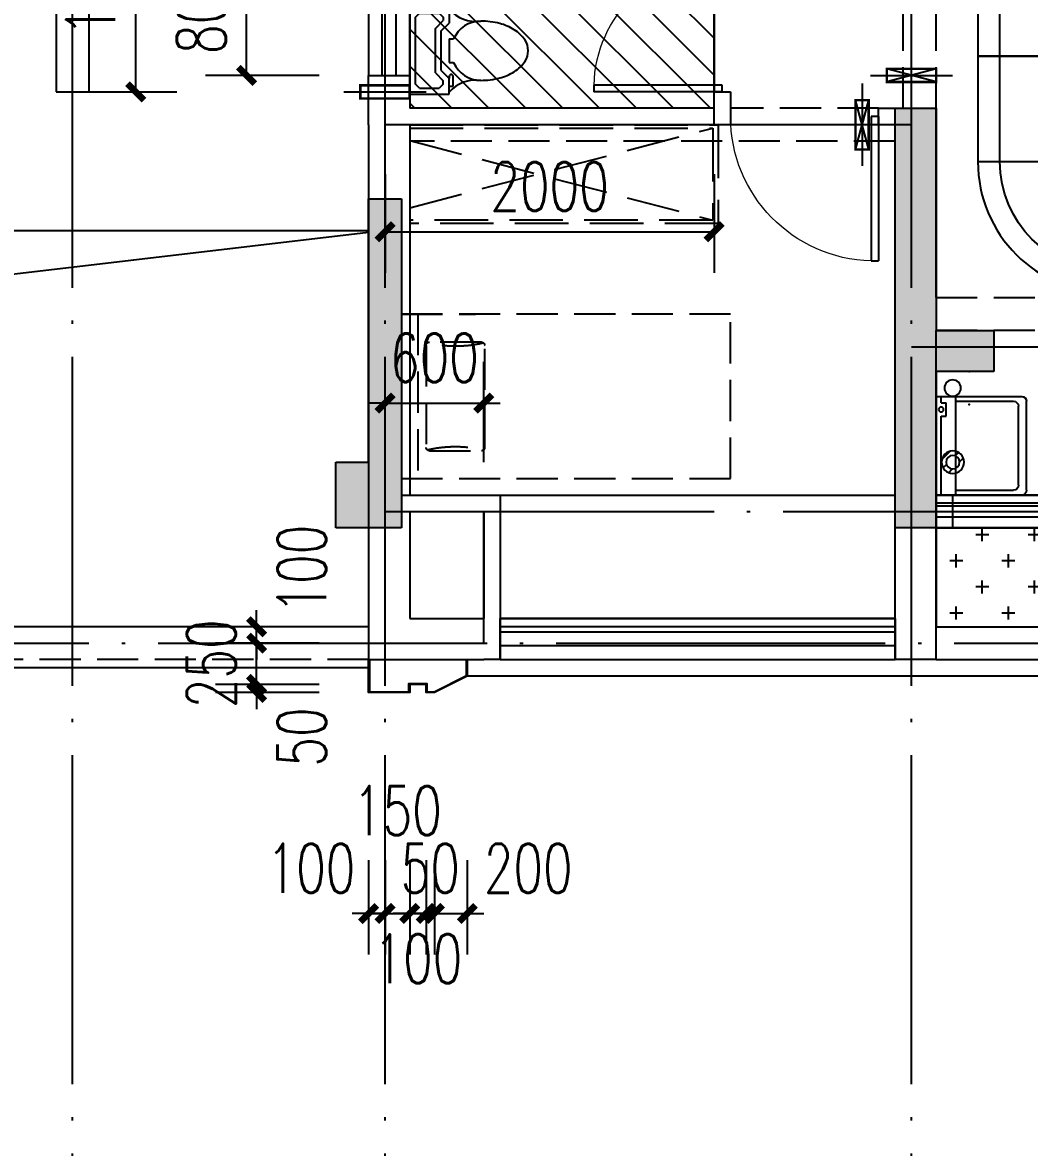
# Model space of a CAD drawing. Extents: x 41972 to 370663, y -1070170 to -109687.
# Drawn here: x 254793 to 260914, y -134851 to -128015 of the extents above; entities that cross this region are included whole.
import ezdxf
from ezdxf.xclip import XClip

# ---------------------------------------------------------------- set-up
doc = ezdxf.new("R2010")
doc.units = 0
doc.header["$LTSCALE"] = 1000
doc.header["$MEASUREMENT"] = 0
doc.header["$XCLIPFRAME"] = 0
for name, pattern in [('110-bz$0$DASH', [0.35, 0.25, -0.1]), ('CG-BZC$0$DASH', [0.35, 0.25, -0.1]), ('DASH', [0.35, 0.25, -0.1]), ('DOTE', [2.4200000000000004, 2, -0.2, 0.02, -0.2])]:
    doc.linetypes.add(name, pattern=pattern)
doc.layers.get('Defpoints').update_dxf_attribs({"color": 250})
for name, color, linetype in [('110-bz$0$A-FURN_家具', 251, 'Continuous'), ('110-bz$0$A-WALL-墙', 4, 'Continuous'), ('110-bz$0$A-WINDOW-门窗', 2, 'Continuous'), ('110-bz$0$A-填充', 8, 'Continuous'), ('110-bz$0$A-栏杆、扶手', 163, 'Continuous'), ('110-bz$0$A-洁具及厨具', 157, 'Continuous'), ('110-bz$0$A-看线（阳台、空调板、线脚、雨棚等）', 11, 'Continuous'), ('A-AXIS_轴号', 3, 'Continuous'), ('A-COLUMN_结构柱', 4, 'Continuous'), ('A-DOTE_轴线', 215, 'DOTE'), ('A-METAL_金属构件', 137, 'Continuous'), ('A-OVER_看线', 253, 'Continuous'), ('A-PUB_DIM_细部尺寸', 64, 'Continuous'), ('A-PUB_HATCH_柱填充', 9, 'Continuous'), ('A-套管', 140, 'Continuous'), ('A-投影线', 5, 'DASH'), ('A-楼板开洞', 1, 'Continuous'), ('CG-BZC$0$A-套管', 140, 'Continuous'), ('fur', 253, 'Continuous'), ('hxt-bzc$0$A-WALL-墙', 4, 'Continuous'), ('SG-BZC$0$A-立管', 6, 'Continuous'), ('SG-BZC$0$建-阳台地漏', 225, 'Continuous'), ('WALL', 9, 'Continuous')]:
    doc.layers.add(name, color=color, linetype=linetype)
doc.styles.add('_TCH_DIM_T3', font='SIMPLEX', dxfattribs={"width": 0.7058823529411765, "bigfont": 'GBCBIG.shx'})
doc.dimstyles.new('_TCH_ARCH&&100', dxfattribs={"dimtxt": 297.5, "dimasz": 100, "dimexe": 250, "dimexo": 300, "dimgap": 126.25, "dimtad": 1, "dimdec": 0, "dimzin": 0, "dimdsep": 46, "dimtxsty": '_TCH_DIM_T3', "dimblk": 'ARCHTICK', "dimcen": 0.09, "dimclrt": 7, "dimazin": 2, "dimtfac": 1, "dimtdec": 0, "dimtix": 1, "dimtmove": 2, "dimatfit": 3, "dimfxl": 100, "dimtolj": 1, "dimtzin": 0, "dimarcsym": 0})

# ---------------------------------------------------------------- blocks, each defined once
blk = doc.blocks.new('110-bz$0$A$C642F243C')
at = {"layer": '110-bz$0$A-FURN_家具', "linetype": '110-bz$0$DASH'}
for p, q in [((0, 599.9999999997672), (1300.000000030734, 599.9999999997672)), ((0, 0), (0, 599.9999999997672)), ((20, 579.9999999997672), (1280.000000030734, 579.9999999997672)), ((20, 20), (20, 579.9999999997672)), ((20, 579.9999999997672), (1280.000000030734, 20)), ((20, 20), (1280.000000030734, 579.9999999997672)), ((1280.000000030734, 579.9999999997672), (1280.000000030734, 20)), ((1300.000000030734, 599.9999999997672), (1300.000000030734, 0)), ((1300.000000030734, 0), (0, 0)), ((1280.000000030734, 20), (20, 20))]:
    blk.add_line(p, q, dxfattribs=at)
blk = doc.blocks.new('110-bz$0$A$C2EE92A80')
at = {"layer": '110-bz$0$A-FURN_家具', "linetype": '110-bz$0$DASH'}
for p, q in [((0.0004807955119758844, 999.9996243743226), (2000.000480795512, 999.9996243743226)), ((0.0004807955119758844, -0.0003756256774067879), (0.0004807955119758844, 999.9996243743226)), ((2000.000480784336, 999.9996242756024), (1550.000480812276, 999.9996242756024)), ((1900.000480795512, 999.9996243743226), (1900.000480795512, -0.0003757243975996971)), ((2000.000480795512, 999.9996243743226), (2000.000480795512, -0.0003756256774067879)), ((1514.400480795419, 829.4425424542278), (1830.000480795512, 829.4425424542278)), ((1514.400480795419, 829.4425423555076), (1830.000480795512, 829.4425423555076)), ((1514.400480795419, 829.4425423555076), (1830.000480795512, 829.4425423555076)), ((1494.400480795419, 189.4425415499136), (1494.400480795419, 809.4425424542278)), ((1494.400480795419, 189.4425414511934), (1494.400480795419, 809.4425423555076)), ((1494.400480795419, 189.4425414511934), (1494.400480795419, 809.4425423555076)), ((1850.000480795512, 809.4425424542278), (1850.000480795512, 189.4425415499136)), ((1850.000480795512, 809.4425423555076), (1850.000480795512, 189.4425414511934)), ((1850.000480795512, 809.4425423555076), (1850.000480795512, 189.4425414511934)), ((1830.000480795512, 169.4425415499136), (1514.400480795419, 169.4425415499136)), ((1830.000480795512, 169.4425414511934), (1514.400480795419, 169.4425414511934)), ((1830.000480795512, 169.4425414511934), (1514.400480795419, 169.4425414511934)), ((2000.000480795512, -0.0003756256774067879), (0.0004807955119758844, -0.0003756256774067879))]:
    blk.add_line(p, q, dxfattribs=at)
for centre, radius, start, end in [((1514.400480795419, 809.4425424542278), 20, 90, 180), ((1514.400480795419, 809.4425423555076), 20, 90, 180), ((1514.400480795419, 809.4425423555076), 20, 90, 180), ((1672.200480795465, 1571.818463725969), 767.7355647791629, 257.058263937504, 282.9417360624961), ((1672.200480795465, 1571.818463627249), 767.7355647791629, 257.058263937504, 282.9417360624961), ((1672.200480795465, 1571.818463627249), 767.7355647791629, 257.058263937504, 282.9417360624961), ((1830.000480795512, 809.4425424542278), 20, 0, 90), ((1830.000480795512, 809.4425423555076), 20, 0, 90), ((1830.000480795512, 809.4425423555076), 20, 0, 90), ((1514.400480795419, 189.4425415499136), 20, 180, 270), ((1514.400480795419, 189.4425414511934), 20, 180, 270), ((1514.400480795419, 189.4425414511934), 20, 180, 270), ((1672.200480795465, -572.9333797208965), 767.7355647782902, 77.05826393750394, 102.9417360624961), ((1672.200480795465, -572.9333798196167), 767.7355647782902, 77.05826393750394, 102.9417360624961), ((1672.200480795465, -572.9333798196167), 767.7355647782902, 77.05826393750394, 102.9417360624961), ((1830.000480795512, 189.4425415499136), 20, 270, 0), ((1830.000480795512, 189.4425414511934), 20, 270, 0), ((1830.000480795512, 189.4425414511934), 20, 270, 0)]:
    blk.add_arc(centre, radius, start, end, dxfattribs=at)
blk = doc.blocks.new('110-bz$0$A-Toilet-5')
at = {"layer": '110-bz$0$A-洁具及厨具'}
for p, q in [((-263.9999999999127, 0), (-264.0000000001455, 239.9999999998545)), ((-264.0000000001455, 239.9999999998545), (-168.0000000001455, 239.9999999998545)), ((-263.9999999999127, 0), (-264.0000000001455, 239.9999999998545)), ((-264.0000000001455, 239.9999999998545), (-168.0000000001455, 239.9999999998545)), ((-120.0000000000582, 191.9999999999854), (-168.0000000001455, 239.9999999998545)), ((-120.0000000000582, 191.9999999999854), (-168.0000000001455, 239.9999999998545)), ((-72.00000000017462, 239.9999999998545), (-72.00000000008731, 267.027264000033)), ((-72.00000000017462, 239.9999999998545), (-72.00000000008731, 267.027264000033)), ((-72.00000000017462, 239.9999999998545), (71.99999999994179, 240.0000000000873)), ((-72.00000000017462, 239.9999999998545), (71.99999999994179, 240.0000000000873)), ((71.99999999994179, 240.0000000000873), (71.99999999979627, 267.027264000033)), ((71.99999999994179, 240.0000000000873), (71.99999999979627, 267.027264000033)), ((119.9999999998254, 191.9999999999854), (167.9999999999127, 240.0000000000873)), ((119.9999999998254, 191.9999999999854), (167.9999999999127, 240.0000000000873)), ((215.9999999997963, 264.0000000001455), (155.9999999998836, 264.0000000000291)), ((215.9999999997963, 264.0000000001455), (155.9999999998836, 264.0000000000291)), ((155.9999999998836, 239.9999999999709), (167.9999999999127, 240.0000000000873)), ((155.9999999998836, 239.9999999999709), (167.9999999999127, 240.0000000000873)), ((263.9999999999127, 240.0000000000873), (167.9999999999127, 240.0000000000873)), ((263.9999999999127, 240.0000000000873), (167.9999999999127, 240.0000000000873)), ((215.9999999997963, 240.0000000000873), (215.9999999997963, 264.0000000001455)), ((215.9999999997963, 240.0000000000873), (215.9999999997963, 264.0000000001455)), ((263.9999999999127, 0), (263.9999999999127, 240.0000000000873)), ((263.9999999999127, 0), (263.9999999999127, 240.0000000000873)), ((-228.0000000001746, 179.9999999998399), (-204.0000000001164, 203.9999999998981)), ((-228.0000000001746, 179.9999999998399), (-204.0000000001164, 203.9999999998981)), ((-227.9999999999418, 60.0000000000291), (-228.0000000001746, 179.9999999998399)), ((-227.9999999999418, 60.0000000000291), (-228.0000000001746, 179.9999999998399)), ((-204.0000000001164, 203.9999999998981), (-182.9116800001066, 203.999999999869)), ((-204.0000000001164, 203.9999999998981), (-182.9116800001066, 203.999999999869)), ((-134.9116799999902, 155.9999999999854), (-182.9116800001066, 203.999999999869)), ((-134.9116799999902, 155.9999999999854), (-182.9116800001066, 203.999999999869)), ((134.9116799999902, 156.0000000000437), (-134.9116799999902, 155.9999999999854)), ((134.9116799999902, 156.0000000000437), (-134.9116799999902, 155.9999999999854)), ((119.9999999998254, 191.9999999999854), (-120.0000000000582, 191.9999999999854)), ((119.9999999998254, 191.9999999999854), (-120.0000000000582, 191.9999999999854)), ((134.9116799999902, 156.0000000000437), (182.9116799998737, 204.0000000001455)), ((134.9116799999902, 156.0000000000437), (182.9116799998737, 204.0000000001455)), ((203.9999999998836, 204.000000000131), (182.9116799998737, 204.0000000001455)), ((203.9999999998836, 204.000000000131), (182.9116799998737, 204.0000000001455)), ((203.9999999998836, 204.000000000131), (227.9999999999418, 180.0000000000728)), ((203.9999999998836, 204.000000000131), (227.9999999999418, 180.0000000000728)), ((227.9999999999418, 60.0000000000291), (227.9999999999418, 180.0000000000728)), ((227.9999999999418, 60.0000000000291), (227.9999999999418, 180.0000000000728)), ((263.9999999999127, 0), (-263.9999999999127, 0)), ((263.9999999999127, 0), (-263.9999999999127, 0)), ((-204.0000000001164, 35.9999999999709), (-227.9999999999418, 60.0000000000291)), ((-204.0000000001164, 35.9999999999709), (-227.9999999999418, 60.0000000000291)), ((203.9999999998836, 36.00000000020373), (-204.0000000001164, 35.9999999999709)), ((203.9999999998836, 36.00000000020373), (-204.0000000001164, 35.9999999999709)), ((227.9999999999418, 60.0000000000291), (203.9999999998836, 36.00000000020373)), ((227.9999999999418, 60.0000000000291), (203.9999999998836, 36.00000000020373))]:
    blk.add_line(p, q, dxfattribs=at)
for centre, radius, start, end in [((54.5907709877938, 521.9778579649428), 214.4698364093337, 123.5341247058714, 147.9945852651003), ((54.5907709877938, 521.9778579649428), 214.4698364093337, 123.5341247058714, 147.9945852651003), ((9.431017679162323e-05, 604.3485315748694), 115.651468425179, 90.00004672242929, 123.5340677557295), ((9.431017679162323e-05, 604.3485315748694), 115.651468425179, 90.00004672242929, 123.5340677557295), ((-9.431081707589328e-05, 604.3485315749276), 115.6514684251788, 56.46593224241992, 89.9999532759032), ((-9.431081707589328e-05, 604.3485315749276), 115.6514684251788, 56.46593224241992, 89.9999532759032), ((-54.59077098843409, 521.9778579649865), 214.4698364093327, 32.00541473489966, 56.46587529412857), ((-54.59077098843409, 521.9778579649865), 214.4698364093327, 32.00541473489966, 56.46587529412857), ((141.5168301911035, 467.6491453361086), 316.9771472924226, 147.9946068590304, 165.4857422358064), ((141.5168301911035, 467.6491453361086), 316.9771472924226, 147.9946068590304, 165.4857422358064), ((-141.5168301915692, 467.6491453360795), 316.9771472924292, 14.51425776419358, 32.0053931393788), ((-141.5168301915692, 467.6491453360795), 316.9771472924292, 14.51425776419358, 32.0053931393788), ((279.2218963732885, 431.9996938831464), 459.2218963735938, 165.4857496736198, 179.9999618069695), ((279.2218963732885, 431.9996938831464), 459.2218963735938, 165.4857496736198, 179.9999618069695), ((-279.2218963738414, 431.9996938827826), 459.2218963735888, 3.819303045653048e-05, 14.51425032718732), ((-279.2218963738414, 431.9996938827826), 459.2218963735888, 3.819303045653048e-05, 14.51425032718732), ((-393.8823600002215, 402.7058879999095), 215.8791359999999, 311.0889930010766, 7.798916999853756), ((-393.8823600002215, 402.7058879999095), 215.8791359999999, 311.0889930010766, 7.798916999853756), ((-2.328306436538696e-10, 432.0000000000728), 180, 180, 246.4218219988629), ((-2.328306436538696e-10, 432.0000000000728), 180, 180, 246.4218219988629), ((-2.328306436538696e-10, 432.0000000000728), 180, 293.5781779992753, 0), ((-2.328306436538696e-10, 432.0000000000728), 180, 293.5781779992753, 0), ((393.8823599997268, 402.7058880003024), 215.8791359999999, 172.2010830001462, 228.9110069994714), ((393.8823599997268, 402.7058880003024), 215.8791359999999, 172.2010830001462, 228.9110069994714), ((155.9999999997672, 252), 12, 90, 270), ((155.9999999997672, 252), 12, 90, 270)]:
    blk.add_arc(centre, radius, start, end, dxfattribs=at)
blk = doc.blocks.new('110-bz$0$大便器2')
at = {"layer": '110-bz$0$A-洁具及厨具', "rotation": 180}
blk.add_blockref('110-bz$0$A-Toilet-5', (0, 0), dxfattribs=at)
blk = doc.blocks.new('110-bz$0$A-Toilet-9')
at = {"layer": '110-bz$0$A-洁具及厨具'}
for p, q in [((-270, 550), (270, 550)), ((-300, 0), (-300, 520)), ((-240, 500), (240, 500)), ((300, 0), (300, 520)), ((-270, 120), (-270, 470)), ((270, 120), (270, 470)), ((-300, 120), (300, 120)), ((-300, 30), (180, 30)), ((-300, 0), (300, 0)), ((180, 60), (260, 60)), ((180, 30), (180, 60)), ((260, 30), (260, 60)), ((260, 30), (300, 30))]:
    blk.add_line(p, q, dxfattribs=at)
blk.add_circle((220, 30), 15, dxfattribs=at)
for centre, start, end in [((-270, 520), 90, 180), ((270, 520), 0, 90), ((-240, 470), 90, 180), ((240, 470), 0, 90)]:
    blk.add_arc(centre, 30, start, end, dxfattribs=at)
blk = doc.blocks.new('110-bz$0$$WINLIB2D$00000001')
at = {"color": 0}
for points in [[(-0.4999999999999964, 0.5000000000000142), (-0.4999999999999964, -0.4999999999999858)], [(-0.4999999999999964, 0.5000000000000142), (0.5000000000000036, 0.5000000000000142)], [(0.5000000000000036, -0.4999999999999858), (0.5000000000000036, 0.5000000000000142)], [(0.5000000000000036, 0.1666666666666714), (-0.4999999999999964, 0.1666666666666714)], [(0.5000000000000036, -0.1666666666666572), (-0.4999999999999964, -0.1666666666666572)], [(-0.4999999999999964, -0.4999999999999858), (0.5000000000000036, -0.4999999999999858)]]:
    blk.add_lwpolyline(points, dxfattribs=at)
blk = doc.blocks.new('110-bz$0$$DorLib2D$00000001')
for p, q in [((0.45, 0.9750000000000001), (0.5000000000000002, 0.9750000000000001)), ((0.45, 0), (0.45, 0.9750000000000001)), ((0.5, 0), (0.5, 0.9750000000000001)), ((0.5, 0), (0.45, 0))]:
    blk.add_line(p, q)
at = {"lineweight": 13}
blk.add_arc((0.475, 0), 0.975, 91.4692835813538, 180, dxfattribs=at)
blk = doc.blocks.new('$plan$00002591')
at = {"layer": 'fur'}
for p, q in [((800.0000000000036, -693.3333333333467), (800.0000000000036, -3.637978807091713e-12)), ((1440.000000000004, -693.3333333333467), (1440.000000000004, -3.637978807091713e-12)), ((2080.000000000004, -133.3333333333467), (800.0000000000036, -133.3333333333467)), ((3.637978807091713e-12, -800.0000000000036), (693.3333333333467, -800.0000000000036)), ((133.3333333333176, -800.0000000000036), (133.3333333333176, -2080.000000000004))]:
    blk.add_line(p, q, dxfattribs=at)
blk.add_lwpolyline([(800.0000000000036, -693.3333333333321, 0.4142135623732948), (693.3333333333467, -800.0000000000036), (693.3333333333467, -1440.000000000004), (693.3333333333467, -2080.000000000004), (3.637978807091713e-12, -2080.000000000004), (3.637978807091713e-12, -1440.000000000004), (693.3333333333467, -1440.000000000004), (3.637978807091713e-12, -1440.000000000004), (3.637978807091713e-12, -800.0000000000036, -0.414213562373095), (800.0000000000036, -3.637978807091713e-12), (1440.000000000004, -3.637978807091713e-12), (2080.000000000004, -3.637978807091713e-12), (2080.000000000004, -693.3333333333467), (1440.000000000004, -693.3333333333467)], format="xyb", close=True, dxfattribs=at)
blk.add_circle((1440.000000000004, -1440.000000000004), 400, dxfattribs=at)
blk.add_arc((800.0000000000036, -800.0000000000036), 666.6666666666667, 90, 180, dxfattribs=at)
blk = doc.blocks.new('110-bz')
at = {"layer": '110-bz$0$A-填充'}
h = blk.add_hatch(dxfattribs=at)
h.set_pattern_fill('ANSI31,_O', color=8, scale=100)
h.set_pattern_definition([(45, (0, 0), (-112.2532015133644, 112.2532015133644), [])])
h.paths.add_polyline_path([(12900.00000000003, 1449.999999999884), (14750.00000000017, 1449.999999999884), (14750.00000000017, 2850.000000009546), (12900.00000000003, 2850.000000009546)])
h = blk.add_hatch(dxfattribs=at)
h.set_pattern_fill('CROSS', color=8, scale=100)
h.set_pattern_definition([(0, (0, 0), (158.75, 158.75), [79.375, -238.125]), (90, (39.6875, -39.6875), (-158.75, 158.75), [79.375, -238.125])])
h.paths.add_polyline_path([(6599.999999991065, -1100.00000647211), (6599.999999998603, -1699.999999954918), (11550.00000010958, -1699.99999989249), (11550.00000162059, -1100.000017151062)])
at = {"layer": '110-bz$0$A-WALL-墙'}
for p, q in [((15000.00000000017, 1649.999999999886), (14750.00000000017, 1649.999999999882)), ((14750.00000000017, 1649.999999999882), (14750.00000000017, 1449.999999999892)), ((15000.00000000017, 1349.999999999884), (15000.00000000017, 1649.999999999886)), ((12900.00000000003, 1550.000000003846), (12800.00000000003, 1550.000000003846)), ((12800.00000000003, 1550.000000003846), (12800.00000000003, 1450)), ((12900.00000000003, 1450), (12900.00000000003, 1550.000000003846)), ((11550.00000451517, 300), (11550.0000069826, 1450)), ((11900.00000000061, 1450), (11550.0000069826, 1450)), ((11900.00000000061, 1350.000000000002), (11900.00000000061, 1450)), ((12800.00000000003, 1450), (12800.00000000061, 1350.000000000001)), ((12900.00000000003, 1450), (14750.00000000017, 1449.999999999892)), ((11800.00000430061, 199.9999997854415), (11800.00000676804, 1350.000000000002)), ((11800.00000676804, 1350.000000000002), (11900.00000000061, 1350.000000000002)), ((12800.00000000061, 1350.000000000001), (12900.00000000003, 1350)), ((12900.00000000003, 1350), (14750.00000000017, 1349.999999999894)), ((14750.00000000017, 1349.999999999894), (14750.00000000012, -900.0000000000008)), ((15000.00000000017, 1349.999999999884), (15000.00000000012, -1000)), ((11800.00000172589, -1000.000000214561), (11800.00000430061, 199.9999997854393)), ((11550.00000194045, -900), (11550.00000408606, 100)), ((11550.00000151015, -1100), (11550.00000194045, -900)), ((14750.00000000012, -900.0000000000008), (14200.00000000025, -900.0000000000008)), ((14200.00000000025, -900.0000000000008), (14200.00000000016, -1649.999999999999)), ((11800.00000032363, -1649.999999999999), (11800.00000172589, -1000.000000215732)), ((14750.00000000023, -1000.000000000002), (14300.00000000023, -1000.000000000002)), ((14300.00000000023, -1000.000000000002), (14300.00000000016, -1650.000000000003)), ((14750.00000000023, -1000.000000000002), (14750.00000000016, -1650.000000000003)), ((15000.00000000023, -1000), (15000.00000000013, -1900.000000000002)), ((11549.9999997843, -1900), (11550.00000151015, -1100)), ((11800.00000000797, -1899.999999999998), (11800.00000000798, -1650)), ((14200.00000000016, -1649.999999999999), (14200.00000000798, -1899.999999999999)), ((14750.00000000016, -1650.000000000003), (14300.00000000016, -1650.000000000003)), ((11549.9999997843, -1900), (11800.00000000797, -1899.999999999998)), ((14200.00000000798, -1899.999999999999), (14300.00000000015, -1900)), ((15000.00000000013, -1900.000000000002), (14300.00000000015, -1900))]:
    blk.add_line(p, q, dxfattribs=at)
at = {"layer": '110-bz$0$A-WALL-墙', "linetype": '110-bz$0$DASH'}
for p, q in [((11550.00000451517, 300), (10600.00000719531, 299.9999999999999)), ((10600.00000719531, 99.99999999999999), (11550.00000408606, 100))]:
    blk.add_line(p, q, dxfattribs=at)
at = {"layer": '110-bz$0$A-WINDOW-门窗'}
for p, q in [((12900.00000000003, 2350.000000003842), (12900.00000000003, 1550.000000003842)), ((14800.00000000003, -900), (11799.99999999991, -900))]:
    blk.add_line(p, q, dxfattribs=at)
at = {"layer": '110-bz$0$A-填充', "color": 8}
blk.add_lwpolyline([(6599.999999991036, -1100.00000647211), (11550.00000162059, -1100.000017151062), (11550.00000010958, -1699.99999989249), (6599.999999998603, -1699.999999954918), (6599.999999991036, -1100.00000647211)], dxfattribs=at)
at = {"layer": '110-bz$0$A-栏杆、扶手'}
for p, q in [((4299.999999996187, -900.0000000009313), (11549.99999999104, -900)), ((4299.999999996187, -950.0000000009313), (11549.99999999104, -950)), ((11800.00000021551, -1650), (14199.99999999962, -1650)), ((11800.00000021551, -1700), (14199.99999999962, -1700))]:
    blk.add_line(p, q, dxfattribs=at)
at = {"layer": '110-bz$0$A-看线（阳台、空调板、线脚、雨棚等）'}
for points in [[(11550.0000002179, -1899.99999989249), (2800.000000000058, -1900.000000000349), (2800.000000000058, -100.0000000006985)], [(11550.0000002179, -1699.99999989249), (6599.999999998603, -1699.999999954947)]]:
    blk.add_lwpolyline(points, dxfattribs=at)
at = {"layer": 'A-投影线'}
for p, q in [((11550.00000698335, 1450.000000001164), (11550.00000698408, 3549.999999999825)), ((11750.00000698335, 1450.000000001106), (11750.00000698408, 3549.999999999767)), ((11899.99999999866, 1449.999999999738), (12799.99999999959, 1450.000000001135)), ((11800.00000655418, 1250.00000021435), (14749.99999999933, 1250.000000214437))]:
    blk.add_line(p, q, dxfattribs=at)
at = {"rotation": 180}
blk.add_blockref('$plan$00002591', (11296.65119558049, 326.4739987989306), dxfattribs=at)
ref = blk.add_blockref('110-bz$0$A$C642F243C', (15074.25746395573, 750.0000000001164), dxfattribs=dict(xscale=-1.6923))
XClip(ref).set_block_clipping_path([(191.6075541903847, 0), (1300.0000000307336, 599.9999999997672)])
blk.add_blockref('110-bz$0$A$C2EE92A80', (12800.0000000112, -800))
at = {"layer": '110-bz$0$A-WINDOW-门窗'}
for name, p, xscale, yscale, zscale, rotation in [('110-bz$0$$WINLIB2D$00000001', (14875.00000000016, 2049.999999999884), 800, -250, 250, 270.000000000001), ('110-bz$0$$DorLib2D$00000001', (12850.00000000003, 1950.000000003842), 800, 800, 100, 270), ('110-bz$0$$WINLIB2D$00000001', (13000.00000000797, -1775), 2400, 250, 250, 180)]:
    blk.add_blockref(name, p, dxfattribs=dict(at, xscale=xscale, yscale=yscale, zscale=zscale, rotation=rotation))
for name, p, xscale, yscale, zscale in [('110-bz$0$$DorLib2D$00000001', (12350.00000000061, 1400), -900, -900, 100), ('110-bz$0$$WINLIB2D$00000001', (7924.999999994878, -1000), -7249.999999992404, 200, 200)]:
    blk.add_blockref(name, p, dxfattribs=dict(at, xscale=xscale, yscale=yscale, zscale=zscale))
at = {"layer": '110-bz$0$A-洁具及厨具', "xscale": -1, "rotation": 270}
blk.add_blockref('110-bz$0$大便器2', (14750.00000000017, 1799.999999999767), dxfattribs=at)
at = {"layer": '110-bz$0$A-洁具及厨具', "rotation": 90}
blk.add_blockref('110-bz$0$A-Toilet-9', (11550.00000344278, -600), dxfattribs=at)
blk = doc.blocks.new('SG-BZC$0$立管%%c100')
at = {"layer": 'SG-BZC$0$A-立管'}
blk.add_circle((100, -100), 50, dxfattribs=at)
for p in [(0, 0), (200, 0), (0, -200), (200, -200)]:
    blk.add_point(p, dxfattribs=at)
blk = doc.blocks.new('SG-BZC$0$A$C79D84B62')
at = {"layer": 'SG-BZC$0$A-立管'}
h = blk.add_hatch(dxfattribs=at)
h.set_pattern_fill('ANSI31', color=256, scale=20, style=0)
h.set_pattern_definition([(45, (0, 0), (-22.45064030267288, 22.45064030267288), [])])
h.paths.add_polyline_path([(50, 0, 1), (-50, 0, 1), (50, 0)])
h.paths.add_polyline_path([(-30, 0, -1), (30, 0, -1), (-30, 0)], flags=16)
for radius in [50, 30]:
    blk.add_circle((0, 0), radius, dxfattribs=at)
blk = doc.blocks.new('SG-BZC')
at = {"layer": 'SG-BZC$0$A-立管', "xscale": 0.9979199999999996, "yscale": 0.9979199999999996, "zscale": 0.9979199999999996, "rotation": 180}
blk.add_blockref('SG-BZC$0$立管%%c100', (-0.4160019434057176, 750.415999999328), dxfattribs=at)
at = {"layer": 'SG-BZC$0$建-阳台地漏', "xscale": 1.3608, "yscale": 1.3608, "zscale": 1.3608, "rotation": 90}
blk.add_blockref('SG-BZC$0$A$C79D84B62', (-101.3721747987438, 400.0000002157176), dxfattribs=at)
blk = doc.blocks.new('CG-BZC$0$P-套管（卫生间排风洞）')
at = {"layer": 'CG-BZC$0$A-套管'}
blk.add_line((-249.9999999825377, -0.002954991941805929), (249.9999999825377, 0.002954991941805929), dxfattribs=at)
at = {"layer": 'CG-BZC$0$A-套管', "linetype": 'CG-BZC$0$DASH', "ltscale": 0.5, "const_width": 15.00000000104784}
blk.add_lwpolyline([(149.9994089911343, 40.00177299167262), (-150.000590987911, 39.99822700134246), (-149.9994089911343, -40.00177299167262), (150.000590987911, -39.99822700134246)], close=True, dxfattribs=at)
blk = doc.blocks.new('P-套管（空调预留洞低位）')
at = {"layer": 'A-套管', "ltscale": 0.5}
blk.add_line((250, 0), (-250, 0), dxfattribs=at)
at = {"layer": 'A-套管', "linetype": 'DASH', "ltscale": 0.5, "const_width": 15}
blk.add_lwpolyline([(-150, 40), (150, 40), (150, -40), (-150, -40)], close=True, dxfattribs=at)
at = {"layer": 'A-套管', "ltscale": 0.5}
for points in [[(-150, 40), (150, -40)], [(-150, -40), (150, 40)]]:
    blk.add_lwpolyline(points, dxfattribs=at)
blk = doc.blocks.new('CG-BZC')
at = {"layer": 'A-套管', "xscale": -1}
for p, rotation in [((9439.745442427928, -6149.999409001612), 180), ((9739.745449203765, -6449.999409005948), 270)]:
    blk.add_blockref('P-套管（空调预留洞低位）', p, dxfattribs=dict(at, rotation=rotation))
at = {"layer": 'CG-BZC$0$A-套管', "rotation": 179.9999999999999}
blk.add_blockref('CG-BZC$0$P-套管（卫生间排风洞）', (12639.74544243678, -6249.996454009786), dxfattribs=at)
blk = doc.blocks.new('A$C18840BC2')
at = {"layer": 'A-PUB_HATCH_柱填充'}
for points in [[(7949.994969706429, 1600.000000009488), (7599.99497668902, 1600.000000009546), (7599.99497668902, 1350.000000009546), (7949.994969706429, 1350.000000009488), (7949.994969706429, 400.0000000094878), (8199.99496970643, 400.0000000094878), (8199.99496970643, 2949.99999940081), (7949.994969706429, 2949.99999940081), (7949.994969706429, 1600.000000009488)], [(11199.99496970643, 400.0000000094878), (11599.99496970643, 400.0000000094878), (11599.99496970643, 800.0000000094878), (11399.99496970643, 800.0000000094878), (11399.99496970643, 2400.000000009488), (11199.99496970643, 2400.000000009488), (11199.99496970643, 400.0000000094878)]]:
    blk.add_hatch(color=256, dxfattribs=at).paths.add_polyline_path(points)
at = {"layer": 'A-COLUMN_结构柱'}
for p, q in [((8199.99496970643, 2949.99999940081), (7949.994969706429, 2949.99999940081)), ((7949.994969706429, 2949.99999940081), (7949.994969706429, 1600.000000009488)), ((8199.99496970643, 400.0000000094878), (8199.99496970643, 2949.99999940081)), ((11399.99496970643, 2400.000000009488), (11199.99496970643, 2400.000000009488)), ((11199.99496970643, 2400.000000009488), (11199.99496970643, 400.0000000094878)), ((11399.99496970643, 800.0000000094878), (11399.99496970643, 2400.000000009488)), ((7949.994969706429, 1600.000000009488), (7599.99497668902, 1600.000000009546)), ((7599.99497668902, 1600.000000009546), (7599.99497668902, 1350.000000009546)), ((7599.99497668902, 1350.000000009546), (7949.994969706429, 1350.000000009488)), ((7949.994969706429, 1350.000000009488), (7949.994969706429, 400.0000000094878)), ((11599.99496970643, 800.0000000094878), (11399.99496970643, 800.0000000094878)), ((11599.99496970643, 400.0000000094878), (11599.99496970643, 800.0000000094878)), ((7949.994969706429, 400.0000000094878), (8199.99496970643, 400.0000000094878)), ((11199.99496970643, 400.0000000094878), (11599.99496970643, 400.0000000094878))]:
    blk.add_line(p, q, dxfattribs=at)
blk = doc.blocks.new('hxt-bzc')
blk.add_line((3199.999997866486, -4545.187828260212), (6799.999997857056, -4545.187828260299))
at = {"layer": 'A-楼板开洞'}
blk.add_lwpolyline([(3199.999997866456, -4554.812171698373), (6057.408362572955, -4891.04560198434), (6799.99999785726, -6949.999999985244)], dxfattribs=at)
at = {"layer": 'hxt-bzc$0$A-WALL-墙'}
for p, q in [((4900.000000000058, -1100.000000004142), (4900.000000000291, -3700.000000001522)), ((5100.000000000058, -1100.000000004133), (5100.000000000291, -3700.000000001513)), ((5100.000000000291, -3700.000000001513), (4900.000000000291, -3700.000000001522))]:
    blk.add_line(p, q, dxfattribs=at)
blk = doc.blocks.new('_ArchTick')
at = {"color": 0, "linetype": 'ByBlock', "const_width": 0.4}
blk.add_lwpolyline([(-0.5, -0.5), (0.5, 0.5)], dxfattribs=at)
blk = doc.blocks.new('*D5204')
at = {"layer": 'A-AXIS_轴号', "color": 0, "lineweight": -2, "transparency": 16777216}
for p, q in [((28249.06049376377, 14649.99973641825), (28834.95165125022, 14649.99973641825)), ((28584.95165125022, 13249.99973640048), (28584.95165125022, 14649.99973641825)), ((28249.06049376371, 13249.99973640048), (28834.95165125022, 13249.99973640048))]:
    blk.add_line(p, q, dxfattribs=at)
at = {"layer": 'Defpoints', "color": 0, "transparency": 16777216}
for p in [(27949.06049376377, 14649.99973641825), (28584.95165125022, 14649.99973641825), (27949.06049376371, 13249.99973640048)]:
    blk.add_point(p, dxfattribs=at)
at = {"layer": 'A-AXIS_轴号', "color": 0, "lineweight": -2, "transparency": 16777216, "xscale": 100, "yscale": 100, "zscale": 100}
for p, rotation in [((28584.95165125022, 14649.99973641825), 90), ((28584.95165125022, 13249.99973640048), 270)]:
    blk.add_blockref('_ArchTick', p, dxfattribs=dict(at, rotation=rotation))
at = {"layer": 'A-AXIS_轴号', "color": 7, "transparency": 16777216, "insert": (28309.95165125021, 13949.99973640937), "char_height": 297.5, "attachment_point": 5, "rotation": 90, "style": '_TCH_DIM_T3'}
blk.add_mtext('\\A1;1400', dxfattribs=at)
blk = doc.blocks.new('*D5205')
at = {"layer": 'A-AXIS_轴号', "color": 0, "lineweight": -2, "transparency": 16777216}
for p, q in [((30100.00044605506, 12749.99973641174), (30100.00044605506, 12149.99973633239)), ((32100.0004460554, 12749.99973641627), (32100.0004460554, 12149.99973633239)), ((30100.00044605506, 12399.99973633239), (32100.0004460554, 12399.99973633239))]:
    blk.add_line(p, q, dxfattribs=at)
at = {"layer": 'Defpoints', "color": 0, "transparency": 16777216}
for p in [(30100.00044605506, 13049.99973641174), (32100.0004460554, 13049.99973641627), (32100.0004460554, 12399.99973633239)]:
    blk.add_point(p, dxfattribs=at)
at = {"layer": 'A-AXIS_轴号', "color": 0, "lineweight": -2, "transparency": 16777216, "xscale": 100, "yscale": 100, "zscale": 100, "rotation": 180}
blk.add_blockref('_ArchTick', (30100.00044605506, 12399.99973633239), dxfattribs=at)
at = {"layer": 'A-AXIS_轴号', "color": 0, "lineweight": -2, "transparency": 16777216, "xscale": 100, "yscale": 100, "zscale": 100}
blk.add_blockref('_ArchTick', (32100.0004460554, 12399.99973633239), dxfattribs=at)
at = {"layer": 'A-AXIS_轴号', "color": 7, "transparency": 16777216, "insert": (31100.00044605523, 12674.99973633239), "char_height": 297.5, "attachment_point": 5, "style": '_TCH_DIM_T3'}
blk.add_mtext('\\A1;2000', dxfattribs=at)
blk = doc.blocks.new('*D5211')
at = {"layer": 'A-PUB_DIM_细部尺寸', "color": 0, "lineweight": -2, "transparency": 16777216}
for p, q in [((30100.00044712739, 10999.99973642602), (30100.00044712739, 11608.85494677129)), ((30700.00044712718, 10999.99973641624), (30700.00044712718, 11608.85494677129)), ((30100.00044712739, 11358.85494677129), (30000.00044712739, 11358.85494677129)), ((30100.00044712739, 11358.85494677129), (30700.00044712718, 11358.85494677129)), ((30700.00044712718, 11358.85494677129), (30800.00044712718, 11358.85494677129))]:
    blk.add_line(p, q, dxfattribs=at)
at = {"layer": 'Defpoints', "color": 0, "transparency": 16777216}
for p in [(30700.00044712718, 11358.85494677129), (30100.00044712739, 10699.99973642602), (30700.00044712718, 10699.99973641624)]:
    blk.add_point(p, dxfattribs=at)
at = {"layer": 'A-PUB_DIM_细部尺寸', "color": 0, "lineweight": -2, "transparency": 16777216, "xscale": 100, "yscale": 100, "zscale": 100}
blk.add_blockref('_ArchTick', (30100.00044712739, 11358.85494677129), dxfattribs=at)
at = {"layer": 'A-PUB_DIM_细部尺寸', "color": 0, "lineweight": -2, "transparency": 16777216, "xscale": 100, "yscale": 100, "zscale": 100, "rotation": 180}
blk.add_blockref('_ArchTick', (30700.00044712718, 11358.85494677129), dxfattribs=at)
at = {"layer": 'A-PUB_DIM_细部尺寸', "color": 7, "transparency": 16777216, "insert": (30400.00044712728, 11633.85494677129), "char_height": 297.5, "attachment_point": 5, "style": '_TCH_DIM_T3'}
blk.add_mtext('\\A1;600', dxfattribs=at)
blk = doc.blocks.new('*D5661')
at = {"layer": 'A-PUB_DIM_细部尺寸', "color": 0, "lineweight": -2, "transparency": 16777216}
for p, q in [((256597.0016247758, -164199.3347466512), (255905.078646871, -164199.3347466512)), ((256155.078646871, -164999.3347466512), (256155.078646871, -164199.3347466512)), ((256597.0016247758, -164999.3347466512), (255905.078646871, -164999.3347466512))]:
    blk.add_line(p, q, dxfattribs=at)
at = {"layer": 'Defpoints', "color": 0, "transparency": 16777216}
for p in [(256155.078646871, -164199.3347466512), (256897.0016247758, -164199.3347466512), (256897.0016247758, -164999.3347466512)]:
    blk.add_point(p, dxfattribs=at)
at = {"layer": 'A-PUB_DIM_细部尺寸', "color": 0, "lineweight": -2, "transparency": 16777216, "xscale": 100, "yscale": 100, "zscale": 100}
for p, rotation in [((256155.078646871, -164199.3347466512), 90), ((256155.078646871, -164999.3347466512), 270)]:
    blk.add_blockref('_ArchTick', p, dxfattribs=dict(at, rotation=rotation))
at = {"layer": 'A-PUB_DIM_细部尺寸', "color": 7, "transparency": 16777216, "insert": (255880.078646871, -164599.3347466512), "char_height": 297.5, "attachment_point": 5, "rotation": 90, "style": '_TCH_DIM_T3'}
blk.add_mtext('\\A1;800', dxfattribs=at)
blk = doc.blocks.new('A$C49FD70CB')
at = {"layer": 'A-METAL_金属构件'}
blk.add_lwpolyline([(4.999758935300633, 199.9998976129864), (4.999758935300633, 4.999897613131907), (244.9997589353006, 4.999897613131907), (244.9997589353006, 54.99989761313191), (354.9997589353006, 54.99989761313191), (354.9997589353006, 4.999897613131907), (399.3842308071908, 4.999897613131907), (594.9997589353006, 103.9037796451303), (594.9997589353006, 199.9998976126662), (599.9997589353006, 199.9998976126662), (599.9997589353006, 99.9998976131319), (399.9997589353006, -0.0001023868680931628), (349.9997589353006, -0.0001023868680931628), (349.9997589353006, 49.99989761313191), (249.9997589353006, 49.99989761313191), (249.9997589353006, -0.0001023868680931628), (-0.0002410646993666887, -0.0001023868680931628), (-0.0002410646993666887, 199.9998976129864), (594.9997589353006, 199.9998976126662)], dxfattribs=at)
blk = doc.blocks.new('e32')
at = {"layer": 'A-OVER_看线'}
for p, q in [((95046.42167742283, 174965.443292128), (98646.42167742387, 174965.4432921285)), ((95046.42167742283, 174715.443292128), (98646.42167742387, 174715.4432921285))]:
    blk.add_line(p, q, dxfattribs=at)
at = {"layer": 'A-OVER_看线', "linetype": 'DASH'}
blk.add_line((95046.42167742283, 174765.443292128), (98646.42167742387, 174765.4432921285), dxfattribs=at)
at = {"layer": 'A-OVER_看线'}
blk.add_lwpolyline([(83246.42167743304, 174665.4432921236), (87046.42167742303, 174665.4432921236), (87046.4216774269, 174665.4432921236), (94446.42167742283, 174665.4432921236)], dxfattribs=at)
at = {"layer": 'A-METAL_金属构件', "xscale": -1}
blk.add_blockref('A$C49FD70CB', (95046.42143635813, 174565.443394511), dxfattribs=at)
blk = doc.blocks.new('*D6494')
at = {"layer": 'A-PUB_DIM_细部尺寸', "color": 0, "lineweight": -2, "transparency": 16777216}
for p, q in [((256216.2427299927, -132036.520573259), (256216.2427299927, -131936.520573259)), ((256597.0016226536, -132036.520573259), (255966.2427299927, -132036.520573259)), ((256216.2427299927, -132086.5205732551), (256216.2427299927, -132036.520573259)), ((256597.0016226536, -132086.5205732551), (255966.2427299927, -132086.5205732551)), ((256216.2427299927, -132086.5205732551), (256216.2427299927, -132186.5205732551))]:
    blk.add_line(p, q, dxfattribs=at)
at = {"layer": 'Defpoints', "color": 0, "transparency": 16777216}
for p in [(256216.2427299927, -132036.520573259), (256897.0016226536, -132036.520573259), (256897.0016226536, -132086.5205732551)]:
    blk.add_point(p, dxfattribs=at)
at = {"layer": 'A-PUB_DIM_细部尺寸', "color": 0, "lineweight": -2, "transparency": 16777216, "xscale": 100, "yscale": 100, "zscale": 100}
for p, rotation in [((256216.2427299927, -132036.520573259), 270), ((256216.2427299927, -132086.5205732551), 90)]:
    blk.add_blockref('_ArchTick', p, dxfattribs=dict(at, rotation=rotation))
at = {"layer": 'A-PUB_DIM_细部尺寸', "color": 7, "transparency": 16777216, "insert": (256491.2427299927, -132356.5205732551), "char_height": 297.5, "attachment_point": 5, "rotation": 90, "style": '_TCH_DIM_T3'}
blk.add_mtext('\\A1;50', dxfattribs=at)
blk = doc.blocks.new('*D6495')
at = {"layer": 'A-PUB_DIM_细部尺寸', "color": 0, "lineweight": -2, "transparency": 16777216}
for p, q in [((256216.2427299927, -131786.520573251), (256216.2427299927, -131686.520573251)), ((256597.0016226536, -131786.520573251), (255966.2427299927, -131786.520573251)), ((256216.2427299927, -132036.520573259), (256216.2427299927, -131786.520573251)), ((256597.0016226536, -132036.520573259), (255966.2427299927, -132036.520573259)), ((256216.2427299927, -132036.520573259), (256216.2427299927, -132136.520573259))]:
    blk.add_line(p, q, dxfattribs=at)
at = {"layer": 'Defpoints', "color": 0, "transparency": 16777216}
for p in [(256216.2427299927, -131786.520573251), (256897.0016226536, -131786.520573251), (256897.0016226536, -132036.520573259)]:
    blk.add_point(p, dxfattribs=at)
at = {"layer": 'A-PUB_DIM_细部尺寸', "color": 0, "lineweight": -2, "transparency": 16777216, "xscale": 100, "yscale": 100, "zscale": 100}
for p, rotation in [((256216.2427299927, -131786.520573251), 270), ((256216.2427299927, -132036.520573259), 90)]:
    blk.add_blockref('_ArchTick', p, dxfattribs=dict(at, rotation=rotation))
at = {"layer": 'A-PUB_DIM_细部尺寸', "color": 7, "transparency": 16777216, "insert": (255941.2427299927, -131911.520573255), "char_height": 297.5, "attachment_point": 5, "rotation": 90, "style": '_TCH_DIM_T3'}
blk.add_mtext('\\A1;250', dxfattribs=at)
blk = doc.blocks.new('*D6496')
at = {"layer": 'A-PUB_DIM_细部尺寸', "color": 0, "lineweight": -2, "transparency": 16777216}
for p, q in [((256216.2427299927, -131686.5205732551), (256216.2427299927, -131586.5205732551)), ((256597.0016226536, -131686.5205732551), (255966.2427299927, -131686.5205732551)), ((256216.2427299927, -131786.520573251), (256216.2427299927, -131686.5205732551)), ((256597.0016226536, -131786.520573251), (255966.2427299927, -131786.520573251)), ((256216.2427299927, -131786.520573251), (256216.2427299927, -131886.520573251))]:
    blk.add_line(p, q, dxfattribs=at)
at = {"layer": 'Defpoints', "color": 0, "transparency": 16777216}
for p in [(256216.2427299927, -131686.5205732551), (256897.0016226536, -131686.5205732551), (256897.0016226536, -131786.520573251)]:
    blk.add_point(p, dxfattribs=at)
at = {"layer": 'A-PUB_DIM_细部尺寸', "color": 0, "lineweight": -2, "transparency": 16777216, "xscale": 100, "yscale": 100, "zscale": 100}
for p, rotation in [((256216.2427299927, -131686.5205732551), 270), ((256216.2427299927, -131786.520573251), 90)]:
    blk.add_blockref('_ArchTick', p, dxfattribs=dict(at, rotation=rotation))
at = {"layer": 'A-PUB_DIM_细部尺寸', "color": 7, "transparency": 16777216, "insert": (256491.2427299927, -131336.5205732551), "char_height": 297.5, "attachment_point": 5, "rotation": 90, "style": '_TCH_DIM_T3'}
blk.add_mtext('\\A1;100', dxfattribs=at)
blk = doc.blocks.new('*D6497')
at = {"layer": 'A-PUB_DIM_细部尺寸', "color": 0, "lineweight": -2, "transparency": 16777216}
for p, q in [((257297.0016226536, -133105.3962795743), (257297.0016226536, -133678.8324064347)), ((257497.0016226609, -133105.3962795743), (257497.0016226609, -133678.8324064347)), ((257297.0016226536, -133428.8324064347), (257197.0016226536, -133428.8324064347)), ((257297.0016226536, -133428.8324064347), (257497.0016226609, -133428.8324064347)), ((257497.0016226609, -133428.8324064347), (257597.0016226609, -133428.8324064347))]:
    blk.add_line(p, q, dxfattribs=at)
at = {"layer": 'Defpoints', "color": 0, "transparency": 16777216}
for p in [(257297.0016226536, -132805.3962795743), (257497.0016226609, -132805.3962795743), (257497.0016226609, -133428.8324064347)]:
    blk.add_point(p, dxfattribs=at)
at = {"layer": 'A-PUB_DIM_细部尺寸', "color": 0, "lineweight": -2, "transparency": 16777216, "xscale": 100, "yscale": 100, "zscale": 100}
blk.add_blockref('_ArchTick', (257297.0016226536, -133428.8324064347), dxfattribs=at)
at = {"layer": 'A-PUB_DIM_细部尺寸', "color": 0, "lineweight": -2, "transparency": 16777216, "xscale": 100, "yscale": 100, "zscale": 100, "rotation": 180}
blk.add_blockref('_ArchTick', (257497.0016226609, -133428.8324064347), dxfattribs=at)
at = {"layer": 'A-PUB_DIM_细部尺寸', "color": 7, "transparency": 16777216, "insert": (257867.0016226609, -133153.8324064347), "char_height": 297.5, "attachment_point": 5, "style": '_TCH_DIM_T3'}
blk.add_mtext('\\A1;200', dxfattribs=at)
blk = doc.blocks.new('*D6498')
at = {"layer": 'A-PUB_DIM_细部尺寸', "color": 0, "lineweight": -2, "transparency": 16777216}
for p, q in [((257247.0016226536, -133105.3962795743), (257247.0016226536, -133678.8324064347)), ((257297.0016226536, -133105.3962795743), (257297.0016226536, -133678.8324064347)), ((257247.0016226536, -133428.8324064347), (257147.0016226536, -133428.8324064347)), ((257247.0016226536, -133428.8324064347), (257297.0016226536, -133428.8324064347)), ((257297.0016226536, -133428.8324064347), (257397.0016226536, -133428.8324064347))]:
    blk.add_line(p, q, dxfattribs=at)
at = {"layer": 'Defpoints', "color": 0, "transparency": 16777216}
for p in [(257247.0016226536, -132805.3962795743), (257297.0016226536, -132805.3962795743), (257297.0016226536, -133428.8324064347)]:
    blk.add_point(p, dxfattribs=at)
at = {"layer": 'A-PUB_DIM_细部尺寸', "color": 0, "lineweight": -2, "transparency": 16777216, "xscale": 100, "yscale": 100, "zscale": 100}
blk.add_blockref('_ArchTick', (257247.0016226536, -133428.8324064347), dxfattribs=at)
at = {"layer": 'A-PUB_DIM_细部尺寸', "color": 0, "lineweight": -2, "transparency": 16777216, "xscale": 100, "yscale": 100, "zscale": 100, "rotation": 180}
blk.add_blockref('_ArchTick', (257297.0016226536, -133428.8324064347), dxfattribs=at)
at = {"layer": 'A-PUB_DIM_细部尺寸', "color": 7, "transparency": 16777216, "insert": (257272.0016226536, -133153.8324064347), "char_height": 297.5, "attachment_point": 5, "style": '_TCH_DIM_T3'}
blk.add_mtext('\\A1;50', dxfattribs=at)
blk = doc.blocks.new('*D6499')
at = {"layer": 'A-PUB_DIM_细部尺寸', "color": 0, "lineweight": -2, "transparency": 16777216}
for p, q in [((257147.0016226536, -133105.3962795743), (257147.0016226536, -133678.8324064347)), ((257247.0016226536, -133105.3962795743), (257247.0016226536, -133678.8324064347)), ((257147.0016226536, -133428.8324064347), (257047.0016226536, -133428.8324064347)), ((257147.0016226536, -133428.8324064347), (257247.0016226536, -133428.8324064347)), ((257247.0016226536, -133428.8324064347), (257347.0016226536, -133428.8324064347))]:
    blk.add_line(p, q, dxfattribs=at)
at = {"layer": 'Defpoints', "color": 0, "transparency": 16777216}
for p in [(257147.0016226536, -132805.3962795743), (257247.0016226536, -132805.3962795743), (257247.0016226536, -133428.8324064347)]:
    blk.add_point(p, dxfattribs=at)
at = {"layer": 'A-PUB_DIM_细部尺寸', "color": 0, "lineweight": -2, "transparency": 16777216, "xscale": 100, "yscale": 100, "zscale": 100}
blk.add_blockref('_ArchTick', (257147.0016226536, -133428.8324064347), dxfattribs=at)
at = {"layer": 'A-PUB_DIM_细部尺寸', "color": 0, "lineweight": -2, "transparency": 16777216, "xscale": 100, "yscale": 100, "zscale": 100, "rotation": 180}
blk.add_blockref('_ArchTick', (257247.0016226536, -133428.8324064347), dxfattribs=at)
at = {"layer": 'A-PUB_DIM_细部尺寸', "color": 7, "transparency": 16777216, "insert": (257197.0016226536, -133703.8324064347), "char_height": 297.5, "attachment_point": 5, "style": '_TCH_DIM_T3'}
blk.add_mtext('\\A1;100', dxfattribs=at)
blk = doc.blocks.new('*D6500')
at = {"layer": 'A-PUB_DIM_细部尺寸', "color": 0, "lineweight": -2, "transparency": 16777216}
for p, q in [((256997.0016215824, -133105.3962795743), (256997.0016215824, -133678.8324064347)), ((257147.0016226536, -133105.3962795743), (257147.0016226536, -133678.8324064347)), ((256997.0016215824, -133428.8324064347), (256897.0016215824, -133428.8324064347)), ((256997.0016215824, -133428.8324064347), (257147.0016226536, -133428.8324064347)), ((257147.0016226536, -133428.8324064347), (257247.0016226536, -133428.8324064347))]:
    blk.add_line(p, q, dxfattribs=at)
at = {"layer": 'Defpoints', "color": 0, "transparency": 16777216}
for p in [(256997.0016215824, -132805.3962795743), (257147.0016226536, -132805.3962795743), (257147.0016226536, -133428.8324064347)]:
    blk.add_point(p, dxfattribs=at)
at = {"layer": 'A-PUB_DIM_细部尺寸', "color": 0, "lineweight": -2, "transparency": 16777216, "xscale": 100, "yscale": 100, "zscale": 100}
blk.add_blockref('_ArchTick', (256997.0016215824, -133428.8324064347), dxfattribs=at)
at = {"layer": 'A-PUB_DIM_细部尺寸', "color": 0, "lineweight": -2, "transparency": 16777216, "xscale": 100, "yscale": 100, "zscale": 100, "rotation": 180}
blk.add_blockref('_ArchTick', (257147.0016226536, -133428.8324064347), dxfattribs=at)
at = {"layer": 'A-PUB_DIM_细部尺寸', "color": 7, "transparency": 16777216, "insert": (257072.001622118, -132803.8324064347), "char_height": 297.5, "attachment_point": 5, "style": '_TCH_DIM_T3'}
blk.add_mtext('\\A1;150', dxfattribs=at)
blk = doc.blocks.new('*D6501')
at = {"layer": 'A-PUB_DIM_细部尺寸', "color": 0, "lineweight": -2, "transparency": 16777216}
for p, q in [((256897.0016226536, -133105.3962795743), (256897.0016226536, -133678.8324064347)), ((256997.0016215824, -133105.3962795743), (256997.0016215824, -133678.8324064347)), ((256897.0016226536, -133428.8324064347), (256797.0016226536, -133428.8324064347)), ((256897.0016226536, -133428.8324064347), (256997.0016215824, -133428.8324064347)), ((256997.0016215824, -133428.8324064347), (257097.0016215824, -133428.8324064347))]:
    blk.add_line(p, q, dxfattribs=at)
at = {"layer": 'Defpoints', "color": 0, "transparency": 16777216}
for p in [(256897.0016226536, -132805.3962795743), (256997.0016215824, -132805.3962795743), (256997.0016215824, -133428.8324064347)]:
    blk.add_point(p, dxfattribs=at)
at = {"layer": 'A-PUB_DIM_细部尺寸', "color": 0, "lineweight": -2, "transparency": 16777216, "xscale": 100, "yscale": 100, "zscale": 100}
blk.add_blockref('_ArchTick', (256897.0016226536, -133428.8324064347), dxfattribs=at)
at = {"layer": 'A-PUB_DIM_细部尺寸', "color": 0, "lineweight": -2, "transparency": 16777216, "xscale": 100, "yscale": 100, "zscale": 100, "rotation": 180}
blk.add_blockref('_ArchTick', (256997.0016215824, -133428.8324064347), dxfattribs=at)
at = {"layer": 'A-PUB_DIM_细部尺寸', "color": 7, "transparency": 16777216, "insert": (256547.0016226536, -133153.8324064347), "char_height": 297.5, "attachment_point": 5, "style": '_TCH_DIM_T3'}
blk.add_mtext('\\A1;100', dxfattribs=at)
blk = doc.blocks.new('A$C5F987C3E')
at = {"layer": 'A-DOTE_轴线'}
for p, q in [((33300.0004460552, 4799.99973641627), (33300.0004460552, 27199.99973641627)), ((28200.00044498476, 4799.99973641627), (28200.00044498476, 19499.99973641627)), ((30100.0004460552, 4799.99973641627), (30100.0004460552, 15449.99973641621)), ((32100.0004460554, 13049.99973640681), (32100.00044605535, 14649.99973641636)), ((33300.0004460552, 13049.99973641633), (30100.0004460552, 13049.99973641621)), ((33300.0004460552, 11699.99973641627), (50100.00044605523, 11699.99973641627)), ((30100.0004460552, 10699.99973641627), (50100.00044605523, 10699.99973641627)), ((30700.00044712718, 9899.999736416241), (30700.00044712718, 10699.99973641624)), ((26300.0004460552, 9899.99973641627), (50100.00044605523, 9899.99973641627))]:
    blk.add_line(p, q, dxfattribs=at)
at = {"layer": 'A-AXIS_轴号'}
for p1, p2, distance, picture, middle in [((27949.06049376371, 13249.99973640048), (27949.06049376377, 14649.99973641825), -635.8911574864505, '*D5204', (28309.95165125021, 13949.99973640937)), ((30100.00044605506, 13049.99973641174), (32100.0004460554, 13049.99973641627), -650.0000000838809, '*D5205', (31100.00044605523, 12674.99973633239))]:
    dim = blk.add_aligned_dim(p1=p1, p2=p2, distance=distance, dimstyle='_TCH_ARCH&&100', dxfattribs=at)
    dim.commit()
    dim.dimension.update_dxf_attribs({"geometry": picture, "text_midpoint": middle})
at = {"layer": 'A-PUB_DIM_细部尺寸'}
dim = blk.add_aligned_dim(p1=(30100.00044712739, 10699.99973642602), p2=(30700.00044712718, 10699.99973641624), distance=658.8552103550501, dimstyle='_TCH_ARCH&&100', dxfattribs=at)
dim.commit()
dim.dimension.update_dxf_attribs({"geometry": '*D5211', "text_midpoint": (30400.00044712728, 11633.85494677129)})
blk = doc.blocks.new('sdcc')
at = {"layer": 'A-PUB_DIM_细部尺寸'}
dim = blk.add_aligned_dim(p1=(256897.0016247758, -164999.3347466512), p2=(256897.0016247758, -164199.3347466512), distance=741.9229779047891, dimstyle='_TCH_ARCH&&100', dxfattribs=at)
dim.commit()
dim.dimension.update_dxf_attribs({"geometry": '*D5661', "text_midpoint": (255880.078646871, -164599.3347466512)})
blk = doc.blocks.new('7d')
at = {"layer": 'A-PUB_DIM_细部尺寸'}
for base, p1, p2, angle, picture, middle in [((256216.2427299927, -131686.5205732551), (256897.0016226536, -131786.520573251), (256897.0016226536, -131686.5205732551), 90, '*D6496', (256491.2427299927, -131336.5205732551)), ((256216.2427299927, -132036.520573259), (256897.0016226536, -132086.5205732551), (256897.0016226536, -132036.520573259), 90, '*D6494', (256491.2427299927, -132356.5205732551)), ((257147.0016226536, -133428.8324064347), (256997.0016215824, -132805.3962795743), (257147.0016226536, -132805.3962795743), 0, '*D6500', (257072.001622118, -132803.8324064347)), ((256997.0016215824, -133428.8324064347), (256897.0016226536, -132805.3962795743), (256997.0016215824, -132805.3962795743), 0, '*D6501', (256547.0016226536, -133153.8324064347)), ((257247.0016226536, -133428.8324064347), (257147.0016226536, -132805.3962795743), (257247.0016226536, -132805.3962795743), 0, '*D6499', (257197.0016226536, -133703.8324064347)), ((257497.0016226609, -133428.8324064347), (257297.0016226536, -132805.3962795743), (257497.0016226609, -132805.3962795743), 0, '*D6497', (257867.0016226609, -133153.8324064347))]:
    dim = blk.add_linear_dim(base=base, p1=p1, p2=p2, angle=angle, dimstyle='_TCH_ARCH&&100', dxfattribs=at)
    dim.commit()
    dim.dimension.update_dxf_attribs({"geometry": picture, "text_midpoint": middle, "dimtype": 161})
for p1, p2, distance, picture, middle in [((256897.0016226536, -132036.520573259), (256897.0016226536, -131786.520573251), 680.7588926609023, '*D6495', (255941.2427299927, -131911.520573255)), ((257247.0016226536, -132805.3962795743), (257297.0016226536, -132805.3962795743), -623.4361268603825, '*D6498', (257272.0016226536, -133153.8324064347))]:
    dim = blk.add_aligned_dim(p1=p1, p2=p2, distance=distance, dimstyle='_TCH_ARCH&&100', dxfattribs=at)
    dim.commit()
    dim.dimension.update_dxf_attribs({"geometry": picture, "text_midpoint": middle})

msp = doc.modelspace()

# ---------------------------------------------------------------- linework, layer by layer
msp.add_lwpolyline([(260347.0016232659, -131086.5205732595), (260347.0016228356, -130886.5205732595), (260447.0016228356, -130886.5205732595), (260447.0016228356, -131086.5205732595), (260347.0016232659, -131086.5205734753)])

# ---------------------------------------------------------------- block references
for name, p in [('A$C5F987C3E', (226897.0011776576, -141686.5203096664)), ('sdcc', (-1.061678631231189e-06, 36662.81417339167)), ('7d', (0, 0))]:
    msp.add_blockref(name, p)
at = {"xscale": -1}
for name, p in [('SG-BZC', (260347.0016232659, -131086.5205734753)), ('hxt-bzc', (260097.0016226424, -124736.5205732504)), ('CG-BZC', (269636.7470672129, -122186.5211642579)), ('110-bz', (271897.0016247761, -129986.5205732595))]:
    msp.add_blockref(name, p, dxfattribs=at)
at = {"layer": 'A-METAL_金属构件', "xscale": -1}
msp.add_blockref('e32', (351943.423302209, -306651.963865364), dxfattribs=at)
at = {"layer": 'WALL', "xscale": -1}
msp.add_blockref('A$C18840BC2', (268297.0016247757, -131486.5205732596), dxfattribs=at)

doc.saveas('drawing.dxf')
